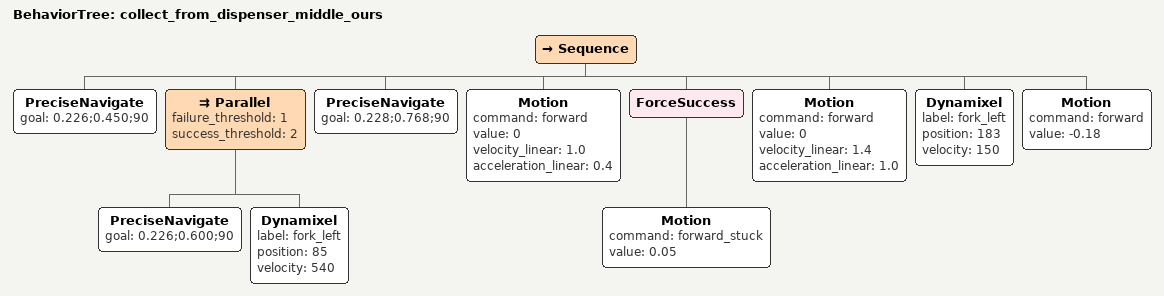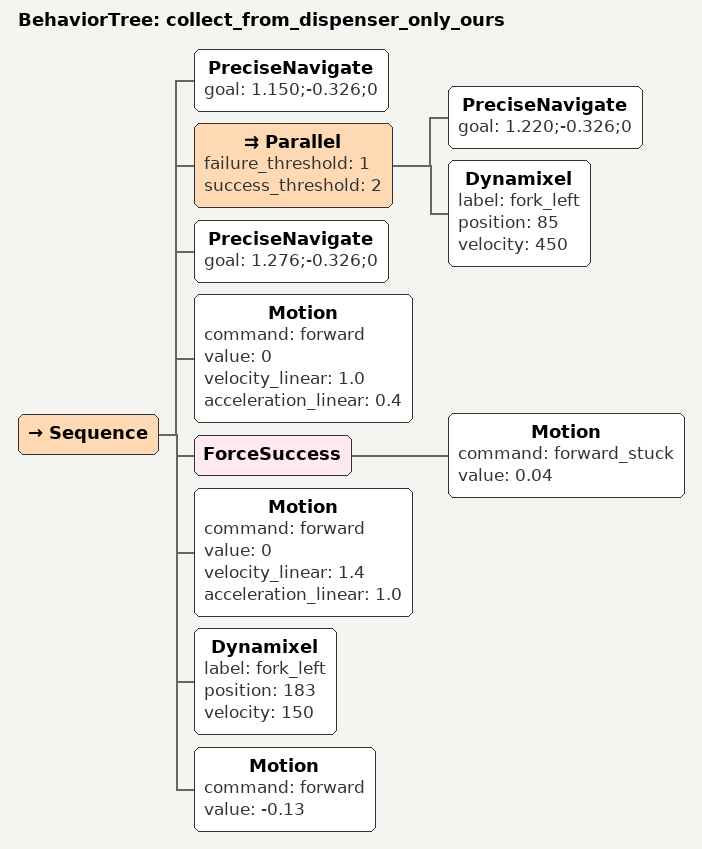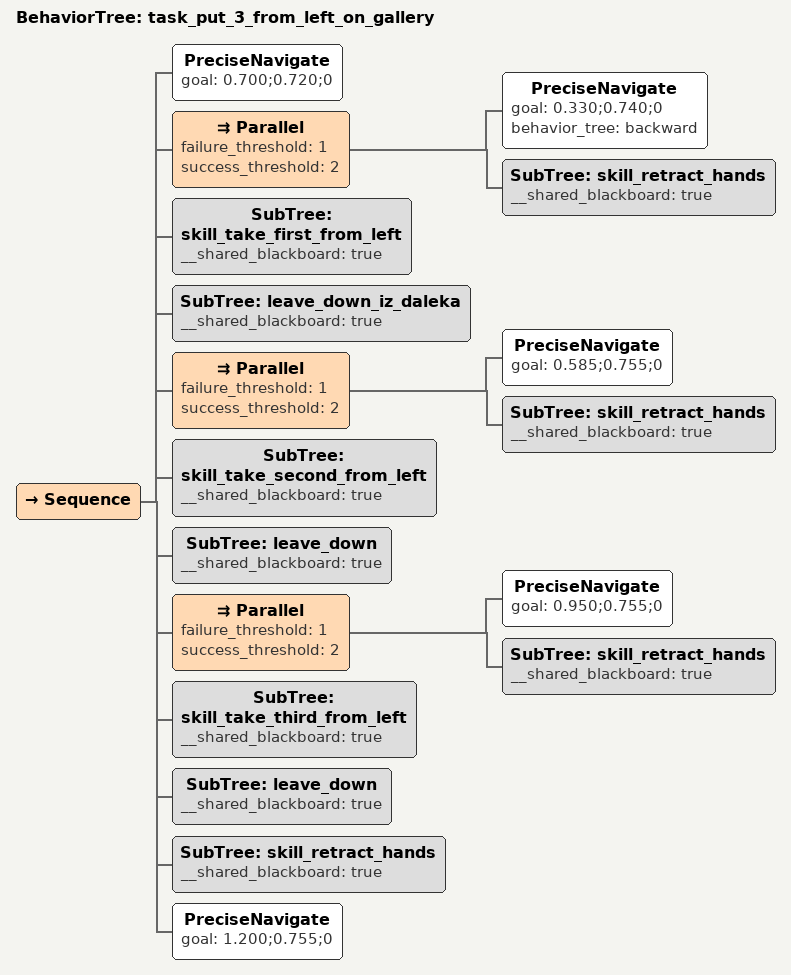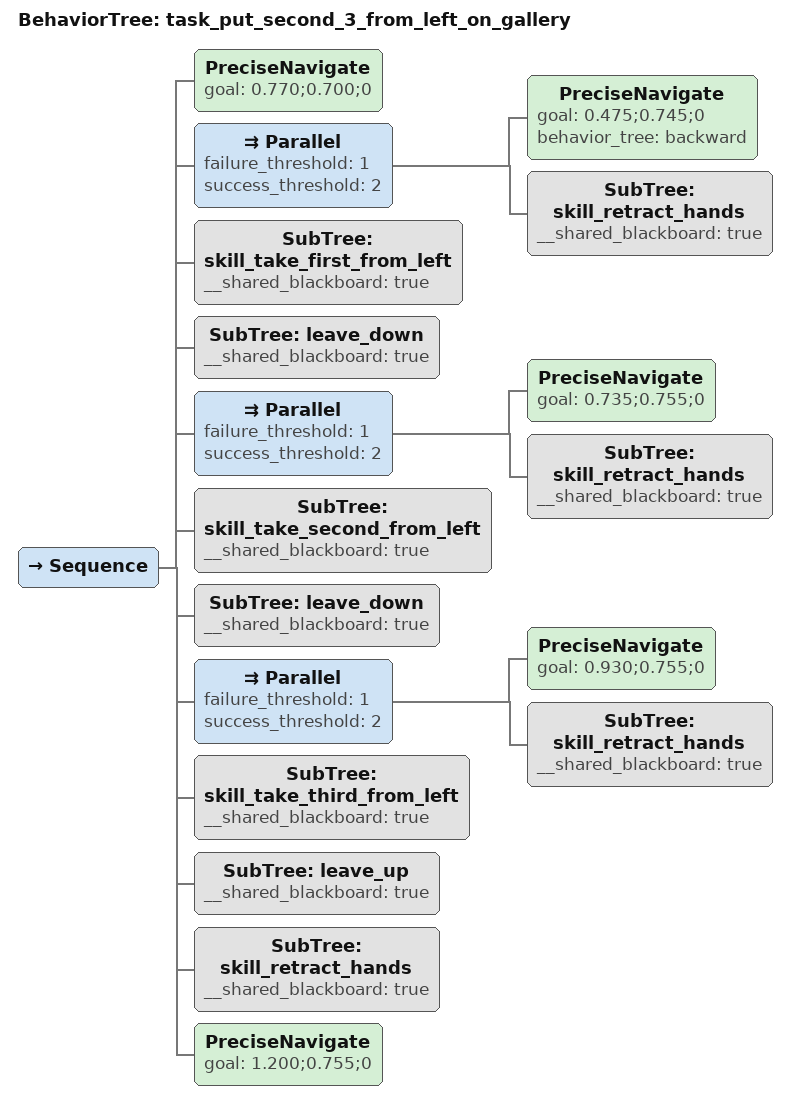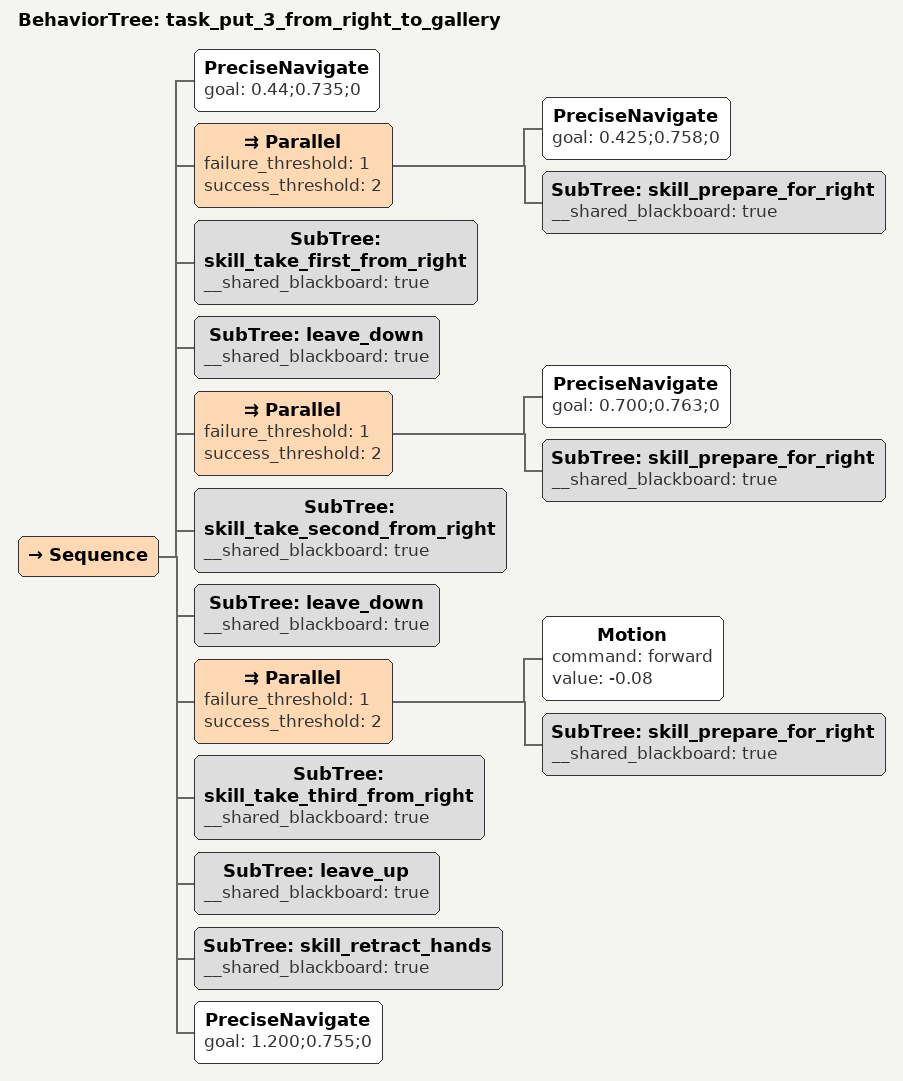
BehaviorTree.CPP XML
<BehaviorTree ID="collect_from_dispenser_middle_ours">
    <Sequence>

 <PreciseNavigate goal="0.226;0.450;90"/>
 <Parallel failure_threshold="1" success_threshold="2">
  <PreciseNavigate goal="0.226;0.600;90"/>
  <Dynamixel label="fork_left" position="85" velocity="540"/>
 </Parallel>

 <PreciseNavigate goal="0.228;0.768;90"/>

 <Motion command="forward" value="0" velocity_linear="1.0" acceleration_linear="0.4"/>
 <ForceSuccess>
  <Motion command="forward_stuck" value="0.05"/>
        </ForceSuccess>
 <Motion command="forward" value="0" velocity_linear="1.4" acceleration_linear="1.0"/>

 <Dynamixel label="fork_left" position="183" velocity="150"/>
 <Motion command="forward" value="-0.18"/>

    </Sequence>
</BehaviorTree>

<BehaviorTree ID="collect_from_dispenser_only_ours">
    <Sequence>

 <PreciseNavigate goal="1.150;-0.326;0"/>
 <Parallel failure_threshold="1" success_threshold="2">
  <PreciseNavigate goal="1.220;-0.326;0"/>
  <Dynamixel label="fork_left" position="85" velocity="450"/>
 </Parallel>

 <PreciseNavigate goal="1.276;-0.326;0"/>

 <Motion command="forward" value="0" velocity_linear="1.0" acceleration_linear="0.4"/>
 <ForceSuccess>
  <Motion command="forward_stuck" value="0.04"/>
        </ForceSuccess>
 <Motion command="forward" value="0" velocity_linear="1.4" acceleration_linear="1.0"/>

 <Dynamixel label="fork_left" position="183" velocity="150"/>
 <Motion command="forward" value="-0.13"/>

    </Sequence>
</BehaviorTree>

<BehaviorTree ID="task_put_3_from_left_on_gallery">
    <Sequence>
 <PreciseNavigate goal="0.700;0.720;0"/>

 <!-- Ostavljanje pakova -->

 <Parallel failure_threshold="1" success_threshold="2">
  <PreciseNavigate goal="0.330;0.740;0" behavior_tree="backward"/>
  <SubTree ID="skill_retract_hands" __shared_blackboard="true"/>
 </Parallel>
 <SubTree ID="skill_take_first_from_left" __shared_blackboard="true"/>
 <SubTree ID="leave_down_iz_daleka" __shared_blackboard="true"/>

 <Parallel failure_threshold="1" success_threshold="2">
  <PreciseNavigate goal="0.585;0.755;0"/>
  <SubTree ID="skill_retract_hands" __shared_blackboard="true"/>
 </Parallel>
 <SubTree ID="skill_take_second_from_left" __shared_blackboard="true"/>
 <SubTree ID="leave_down" __shared_blackboard="true"/>

 <Parallel failure_threshold="1" success_threshold="2">
  <PreciseNavigate goal="0.950;0.755;0"/>
  <SubTree ID="skill_retract_hands" __shared_blackboard="true"/>
 </Parallel>
 <SubTree ID="skill_take_third_from_left" __shared_blackboard="true"/>
 <SubTree ID="leave_down" __shared_blackboard="true"/>

 <SubTree ID="skill_retract_hands" __shared_blackboard="true"/>

 <PreciseNavigate goal="1.200;0.755;0"/>

    </Sequence>
</BehaviorTree>

<BehaviorTree ID="task_put_second_3_from_left_on_gallery">
    <Sequence>
 <PreciseNavigate goal="0.770;0.700;0"/>

 <Parallel failure_threshold="1" success_threshold="2">
  <PreciseNavigate goal="0.475;0.745;0" behavior_tree="backward"/>
  <SubTree ID="skill_retract_hands" __shared_blackboard="true"/>
 </Parallel>
 <SubTree ID="skill_take_first_from_left" __shared_blackboard="true"/>
 <SubTree ID="leave_down" __shared_blackboard="true"/>

 <Parallel failure_threshold="1" success_threshold="2">
  <PreciseNavigate goal="0.735;0.755;0"/>
  <SubTree ID="skill_retract_hands" __shared_blackboard="true"/>
 </Parallel>
 <SubTree ID="skill_take_second_from_left" __shared_blackboard="true"/>
 <SubTree ID="leave_down" __shared_blackboard="true"/>

 <Parallel failure_threshold="1" success_threshold="2">
  <PreciseNavigate goal="0.930;0.755;0"/>
  <SubTree ID="skill_retract_hands" __shared_blackboard="true"/>
 </Parallel>
 <SubTree ID="skill_take_third_from_left" __shared_blackboard="true"/>
 <SubTree ID="leave_up" __shared_blackboard="true"/>

 <SubTree ID="skill_retract_hands" __shared_blackboard="true"/>

 <PreciseNavigate goal="1.200;0.755;0"/>

    </Sequence>
</BehaviorTree>

<BehaviorTree ID="task_put_3_from_right_to_gallery">
    <Sequence>
 <PreciseNavigate goal="0.44;0.735;0"/>

 <!-- Ostavljanje pakova -->

 <Parallel failure_threshold="1" success_threshold="2">
  <PreciseNavigate goal="0.425;0.758;0"/>
  <SubTree ID="skill_prepare_for_right" __shared_blackboard="true"/>
 </Parallel>
 <SubTree ID="skill_take_first_from_right" __shared_blackboard="true"/>
 <SubTree ID="leave_down" __shared_blackboard="true"/>

 <Parallel failure_threshold="1" success_threshold="2">
  <PreciseNavigate goal="0.700;0.763;0"/>
  <SubTree ID="skill_prepare_for_right" __shared_blackboard="true"/>
 </Parallel>
 <SubTree ID="skill_take_second_from_right" __shared_blackboard="true"/>
 <SubTree ID="leave_down" __shared_blackboard="true"/>

 <Parallel failure_threshold="1" success_threshold="2">
  <Motion command="forward" value="-0.08"/>
  <SubTree ID="skill_prepare_for_right" __shared_blackboard="true"/>
 </Parallel>
 <SubTree ID="skill_take_third_from_right" __shared_blackboard="true"/>
 <SubTree ID="leave_up" __shared_blackboard="true"/>

 <SubTree ID="skill_retract_hands" __shared_blackboard="true"/>

 <PreciseNavigate goal="1.200;0.755;0"/>

    </Sequence>
</BehaviorTree>
